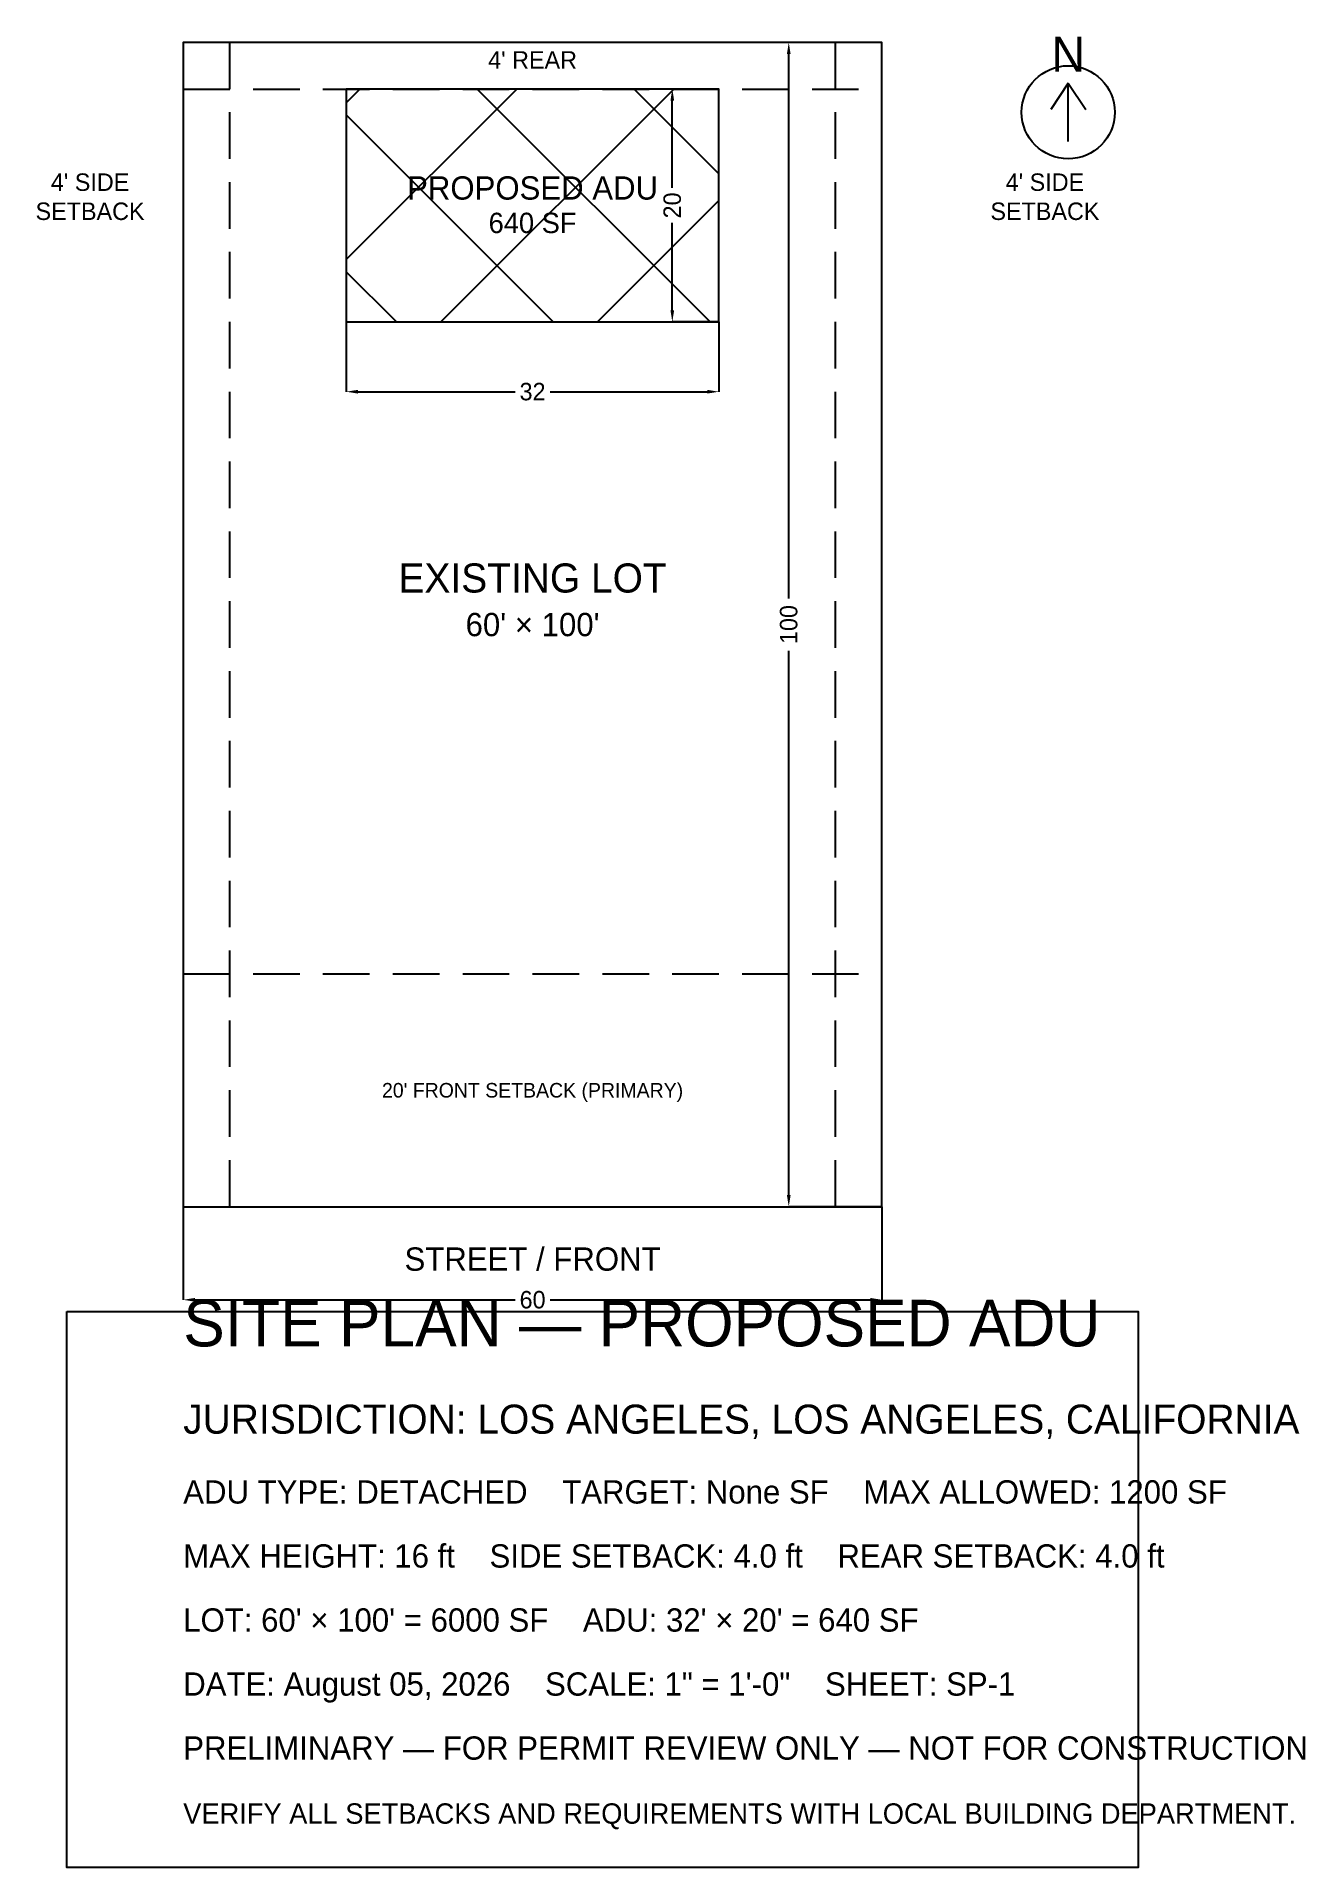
# Model space of a CAD drawing. Header units: metres. Extents: x -13 to 96, y -57 to 100.
import ezdxf
from ezdxf.enums import TextEntityAlignment as Align

# ---------------------------------------------------------------- set-up
doc = ezdxf.new("R2010")
doc.units = ezdxf.units.M
doc.linetypes.add('SITE_DASH', pattern=[6, 4, -2])
for name, color, linetype in [('ADU-FOOTPRINT', 6, 'CONTINUOUS'), ('ANNOTATION', 2, 'CONTINUOUS'), ('LOT-LINE', 7, 'CONTINUOUS'), ('NORTH-ARROW', 7, 'CONTINUOUS'), ('SETBACK-LINE', 1, 'SITE_DASH'), ('TITLE-BLOCK', 7, 'CONTINUOUS')]:
    doc.layers.add(name, color=color, linetype=linetype)
doc.dimstyles.get("Standard").update_dxf_attribs({"dimtxt": 1.5, "dimasz": 1, "dimexe": 1.25, "dimexo": 0.625, "dimtad": 1, "dimcen": 2.5, "dimazin": 3, "dimtfac": 1, "dimtmove": 0, "dimatfit": 3})

# ---------------------------------------------------------------- blocks, each defined once
blk = doc.blocks.new('_CLOSEDFILLED')
at = {"color": 0, "linetype": 'BYBLOCK'}
blk.add_solid([(-1, 0.16), (0, 0), (-1, -0.16)], dxfattribs=at)
blk = doc.blocks.new('*D1')
for p, q in [((0, 0), (0, -8)), ((60, 0), (60, -8)), ((1, -8), (28.5, -8)), ((31.5, -8), (59, -8))]:
    blk.add_line(p, q)
at = {"layer": 'Defpoints'}
for p in [(0, 0), (60, 0), (0, -8)]:
    blk.add_point(p, dxfattribs=at)
at = {"rotation": 180}
blk.add_blockref('_CLOSEDFILLED', (0, -8), dxfattribs=at)
blk.add_blockref('_CLOSEDFILLED', (60, -8))
at = {"insert": (30, -8), "char_height": 1.5, "attachment_point": 5}
blk.add_mtext('60', dxfattribs=at)
blk = doc.blocks.new('*D2')
for p, q in [((60, 100), (52, 100)), ((52, 52.25), (52, 99)), ((52, 1), (52, 47.75)), ((60, 0), (52, 0))]:
    blk.add_line(p, q)
at = {"layer": 'Defpoints'}
for p in [(60, 100), (52, 0), (60, 0)]:
    blk.add_point(p, dxfattribs=at)
for p, rotation in [((52, 100), 90), ((52, 0), 270)]:
    blk.add_blockref('_CLOSEDFILLED', p, dxfattribs=dict(rotation=rotation))
at = {"insert": (52, 50), "char_height": 1.5, "attachment_point": 5, "rotation": 90}
blk.add_mtext('100', dxfattribs=at)
blk = doc.blocks.new('*D3')
for p, q in [((14, 76), (14, 70)), ((46, 76), (46, 70)), ((15, 70), (28.5, 70)), ((31.5, 70), (45, 70))]:
    blk.add_line(p, q)
at = {"layer": 'Defpoints'}
for p in [(14, 76), (46, 76), (14, 70)]:
    blk.add_point(p, dxfattribs=at)
at = {"rotation": 180}
blk.add_blockref('_CLOSEDFILLED', (14, 70), dxfattribs=at)
blk.add_blockref('_CLOSEDFILLED', (46, 70))
at = {"insert": (30, 70), "char_height": 1.5, "attachment_point": 5}
blk.add_mtext('32', dxfattribs=at)
blk = doc.blocks.new('*D4')
for p, q in [((46, 96), (42, 96)), ((42, 87.5), (42, 95)), ((42, 77), (42, 84.5)), ((46, 76), (42, 76))]:
    blk.add_line(p, q)
at = {"layer": 'Defpoints'}
for p in [(46, 96), (42, 76), (46, 76)]:
    blk.add_point(p, dxfattribs=at)
for p, rotation in [((42, 96), 90), ((42, 76), 270)]:
    blk.add_blockref('_CLOSEDFILLED', p, dxfattribs=dict(rotation=rotation))
at = {"insert": (42, 86), "char_height": 1.5, "attachment_point": 5, "rotation": 90}
blk.add_mtext('20', dxfattribs=at)

msp = doc.modelspace()

# ---------------------------------------------------------------- hatches: boundary and pattern name
h = msp.add_hatch()
h.set_pattern_fill('ANSI37', scale=3)
h.paths.add_polyline_path([(14, 76), (46, 76), (46, 96), (14, 96)])

# ---------------------------------------------------------------- linework, layer by layer
at = {"layer": 'ADU-FOOTPRINT'}
msp.add_lwpolyline([(14, 76), (46, 76), (46, 96), (14, 96)], close=True, dxfattribs=at)
at = {"layer": 'LOT-LINE'}
msp.add_lwpolyline([(0, 0), (60, 0), (60, 100), (0, 100)], close=True, dxfattribs=at)
at = {"layer": 'NORTH-ARROW'}
for p, q in [((76, 96.5), (74.5, 94.25)), ((76, 91.5), (76, 96.5)), ((76, 96.5), (77.5, 94.25))]:
    msp.add_line(p, q, dxfattribs=at)
msp.add_circle((76, 94), 4, dxfattribs=at)
at = {"layer": 'SETBACK-LINE'}
for p, q in [((4, 0), (4, 100)), ((56, 0), (56, 100)), ((0, 96), (60, 96)), ((0, 20), (60, 20))]:
    msp.add_line(p, q, dxfattribs=at)
at = {"layer": 'TITLE-BLOCK'}
msp.add_lwpolyline([(-10, -9), (82, -9), (82, -56.75), (-10, -56.75)], close=True, dxfattribs=at)

# ---------------------------------------------------------------- texts
at = {"layer": 'ANNOTATION'}
for s, height, p in [("4' REAR", 1.5, (30, 98.5)), ("4' SIDE", 1.5, (-8, 88)), ('PROPOSED ADU', 2, (30, 87.5)), ("4' SIDE", 1.5, (74, 88)), ('SETBACK', 1.5, (-8, 85.5)), ('640 SF', 1.75, (30, 84.5)), ('SETBACK', 1.5, (74, 85.5)), ('EXISTING LOT', 2.5, (30, 54)), ("60' × 100'", 2, (30, 50)), ("20' FRONT SETBACK (PRIMARY)", 1.25, (30, 10)), ('STREET / FRONT', 2, (30, -4.5))]:
    msp.add_text(s, height=height, dxfattribs=at).set_placement(p, align=Align.MIDDLE_CENTER)
at = {"layer": 'NORTH-ARROW'}
msp.add_text('N', height=3, dxfattribs=at).set_placement((76, 99), align=Align.MIDDLE_CENTER)
at = {"layer": 'TITLE-BLOCK'}
for s, height, p in [('SITE PLAN — PROPOSED ADU', 4, (0, -12)), ('JURISDICTION: LOS ANGELES, LOS ANGELES, CALIFORNIA', 2.5, (0, -19.5)), ('ADU TYPE: DETACHED    TARGET: None SF    MAX ALLOWED: 1200 SF', 2, (0, -25.5)), ('MAX HEIGHT: 16 ft    SIDE SETBACK: 4.0 ft    REAR SETBACK: 4.0 ft', 2, (0, -31)), ("LOT: 60' × 100' = 6000 SF    ADU: 32' × 20' = 640 SF", 2, (0, -36.5)), ('DATE: August 05, 2026    SCALE: 1" = 1\'-0"    SHEET: SP-1', 2, (0, -42)), ('PRELIMINARY — FOR PERMIT REVIEW ONLY — NOT FOR CONSTRUCTION', 2, (0, -47.5)), ('VERIFY ALL SETBACKS AND REQUIREMENTS WITH LOCAL BUILDING DEPARTMENT.', 1.75, (0, -53))]:
    msp.add_text(s, height=height, dxfattribs=at).set_placement(p)

# ---------------------------------------------------------------- dimensions: what is measured, and where the dimension line sits
for base, p1, p2, picture, middle in [((52, 0), (60, 0), (60, 100), '*D2', (52, 50)), ((42, 76), (46, 76), (46, 96), '*D4', (42, 86))]:
    dim = msp.add_linear_dim(base=base, p1=p1, p2=p2, angle=90, dimstyle='Standard')
    dim.commit()
    dim.dimension.update_dxf_attribs({"geometry": picture, "text_midpoint": middle})
for base, p1, p2, picture, middle in [((14, 70), (14, 76), (46, 76), '*D3', (30, 70)), ((0, -8), (0, 0), (60, 0), '*D1', (30, -8))]:
    dim = msp.add_linear_dim(base=base, p1=p1, p2=p2, dimstyle='Standard')
    dim.commit()
    dim.dimension.update_dxf_attribs({"geometry": picture, "text_midpoint": middle})

doc.saveas('drawing.dxf')
